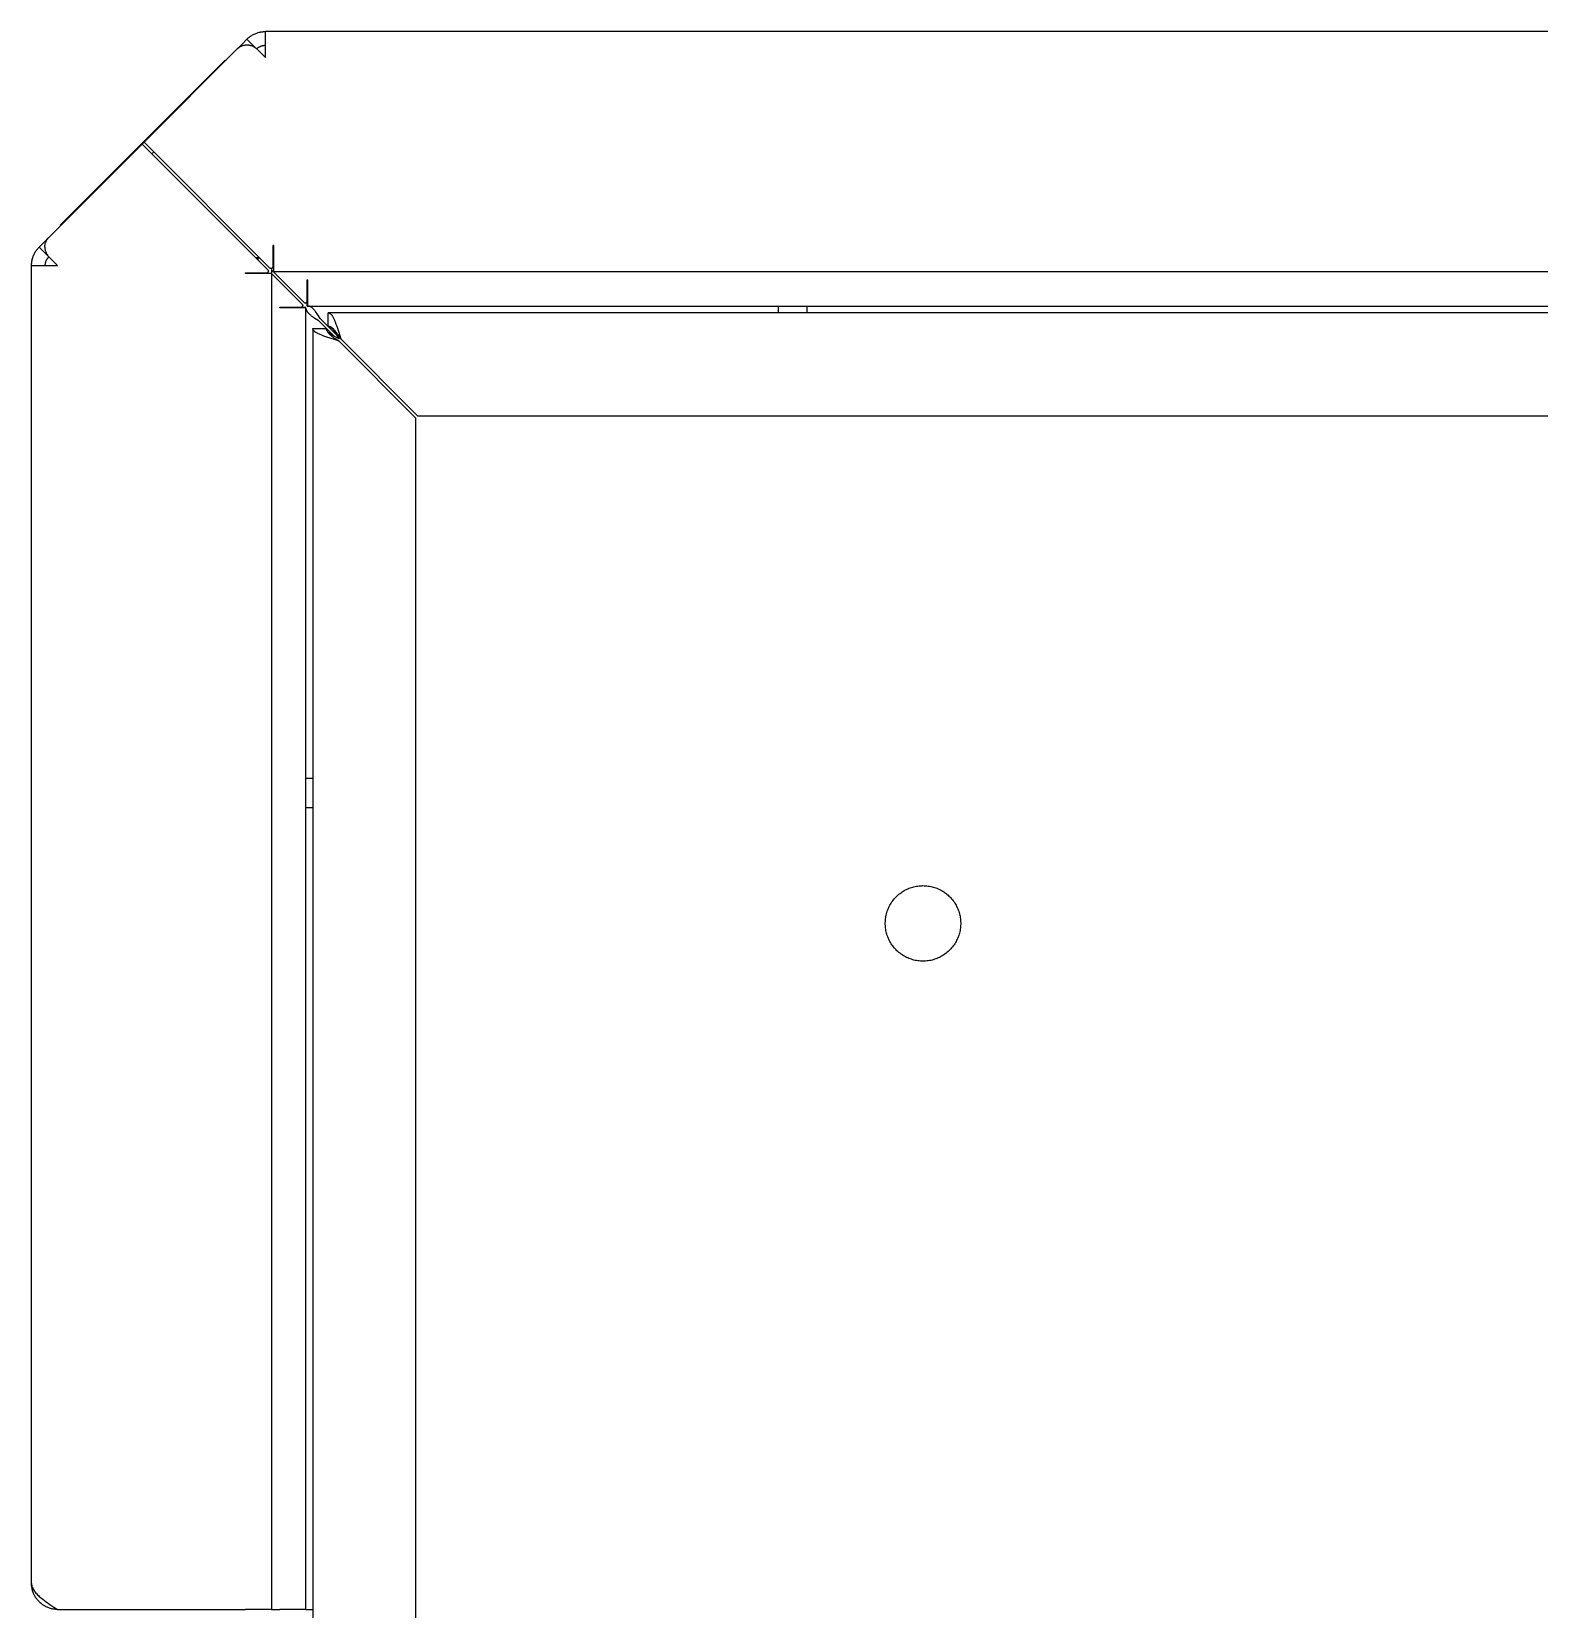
# Model space of a CAD drawing. Header units: millimetres. Extents: x -665 to 1920, y -373 to 1434.
# Drawn here: x 481.9 to 701.8, y 229.7 to 459.7 of the extents above; entities that cross this region are included whole.
import ezdxf

# ---------------------------------------------------------------- set-up
doc = ezdxf.new("R2010")
doc.units = ezdxf.units.MM
doc.header["$MEASUREMENT"] = 0
doc.layers.add('Utwórz2D linie widoczne', color=7, linetype='Continuous', true_color=0x000000)

msp = doc.modelspace()

# ---------------------------------------------------------------- linework, layer by layer
at = {"layer": 'Utwórz2D linie widoczne'}
for p, q in [((512.62, 457.89), (511.94, 457.22)), ((513.32, 458.6), (512.62, 457.89)), ((512.72, 457.68), (512.78, 457.7)), ((512.78, 457.7), (512.85, 457.72)), ((512.85, 457.72), (512.92, 457.73)), ((512.92, 457.73), (512.98, 457.74)), ((512.98, 457.74), (513.05, 457.75)), ((513.05, 457.75), (513.12, 457.76)), ((513.12, 457.76), (513.19, 457.77)), ((513.19, 457.77), (513.25, 457.77)), ((513.25, 457.77), (513.32, 457.77)), ((513.32, 458.6), (513.42, 458.69)), ((514.7, 457.22), (513.32, 458.6)), ((513.32, 457.77), (513.39, 457.77)), ((513.39, 457.77), (513.46, 457.77)), ((513.42, 458.69), (513.51, 458.78)), ((513.46, 457.77), (513.53, 457.76)), ((513.51, 458.78), (513.61, 458.86)), ((513.53, 457.76), (513.6, 457.75)), ((513.6, 457.75), (513.66, 457.74)), ((513.61, 458.86), (513.71, 458.94)), ((513.66, 457.74), (513.73, 457.73)), ((513.71, 458.94), (513.82, 459.02)), ((513.73, 457.73), (513.8, 457.72)), ((513.8, 457.72), (513.86, 457.7)), ((513.82, 459.02), (513.93, 459.09)), ((513.86, 457.7), (513.93, 457.68)), ((513.93, 459.09), (514.04, 459.16)), ((514.04, 459.16), (514.15, 459.23)), ((514.15, 459.23), (514.26, 459.29)), ((514.26, 459.29), (514.38, 459.35)), ((514.38, 459.35), (514.5, 459.4)), ((514.5, 459.4), (514.62, 459.45)), ((514.62, 459.45), (514.74, 459.49)), ((514.74, 459.49), (514.86, 459.54)), ((514.86, 459.54), (514.98, 459.57)), ((514.98, 459.57), (515.11, 459.61)), ((515.11, 459.61), (515.24, 459.63)), ((515.24, 459.63), (515.36, 459.66)), ((515.36, 459.66), (515.49, 459.68)), ((515.49, 459.68), (515.62, 459.69)), ((515.62, 459.69), (515.75, 459.71)), ((515.7, 457.69), (515.76, 457.7)), ((515.75, 459.71), (515.88, 459.71)), ((515.76, 457.7), (515.83, 457.7)), ((515.83, 457.7), (515.89, 457.71)), ((515.88, 459.71), (516.01, 459.71)), ((515.89, 457.71), (515.95, 457.71)), ((515.95, 457.71), (516.01, 457.71)), ((516.01, 455.91), (516.01, 459.71)), ((907.81, 459.71), (516.01, 459.71)), ((510.13, 455.53), (486.09, 431.49)), ((498.31, 443.59), (511.91, 457.19)), ((510.13, 455.53), (510.19, 455.47)), ((511.91, 457.19), (511.96, 457.23)), ((511.96, 457.23), (512.01, 457.28)), ((512.01, 457.28), (512.06, 457.32)), ((512.06, 457.32), (512.11, 457.37)), ((512.11, 457.37), (512.17, 457.41)), ((512.17, 457.41), (512.23, 457.44)), ((512.23, 457.44), (512.28, 457.48)), ((512.28, 457.48), (512.34, 457.52)), ((512.34, 457.52), (512.4, 457.55)), ((512.4, 457.55), (512.46, 457.58)), ((512.46, 457.58), (512.53, 457.61)), ((512.53, 457.61), (512.59, 457.63)), ((512.59, 457.63), (512.65, 457.66)), ((512.65, 457.66), (512.72, 457.68)), ((513.93, 457.68), (513.99, 457.66)), ((513.99, 457.66), (514.06, 457.63)), ((514.06, 457.63), (514.12, 457.61)), ((514.12, 457.61), (514.18, 457.58)), ((514.18, 457.58), (514.24, 457.55)), ((514.24, 457.55), (514.3, 457.52)), ((514.3, 457.52), (514.36, 457.48)), ((514.36, 457.48), (514.42, 457.44)), ((514.42, 457.44), (514.48, 457.41)), ((514.48, 457.41), (514.53, 457.37)), ((514.53, 457.37), (514.59, 457.32)), ((514.59, 457.32), (514.64, 457.28)), ((514.64, 457.28), (514.69, 457.23)), ((514.69, 457.23), (514.74, 457.19)), ((514.74, 457.19), (514.78, 457.23)), ((514.74, 457.19), (516.01, 455.91)), ((514.78, 457.23), (514.83, 457.27)), ((514.83, 457.27), (514.87, 457.31)), ((514.87, 457.31), (514.92, 457.35)), ((514.92, 457.35), (514.97, 457.38)), ((514.97, 457.38), (515.02, 457.42)), ((515.02, 457.42), (515.07, 457.45)), ((515.07, 457.45), (515.13, 457.48)), ((515.13, 457.48), (515.18, 457.51)), ((515.18, 457.51), (515.24, 457.54)), ((515.24, 457.54), (515.29, 457.56)), ((515.29, 457.56), (515.35, 457.59)), ((515.35, 457.59), (515.41, 457.61)), ((515.41, 457.61), (515.47, 457.63)), ((515.47, 457.63), (515.52, 457.65)), ((515.52, 457.65), (515.58, 457.66)), ((515.58, 457.66), (515.64, 457.68)), ((515.64, 457.68), (515.7, 457.69)), ((484.44, 429.71), (498.03, 443.31)), ((498.31, 443.59), (498.03, 443.31)), ((516.38, 424.96), (498.03, 443.31)), ((516.67, 425.24), (498.31, 443.59)), ((499.73, 442.18), (499.45, 441.89)), ((486.09, 431.49), (486.15, 431.43)), ((482.53, 427.7), (482.6, 427.8)), ((482.6, 427.8), (482.68, 427.91)), ((482.68, 427.91), (482.76, 428.01)), ((482.76, 428.01), (482.84, 428.11)), ((482.84, 428.11), (482.93, 428.21)), ((482.93, 428.21), (483.02, 428.3)), ((483.73, 429.01), (483.02, 428.3)), ((484.4, 426.92), (483.02, 428.3)), ((483.02, 428.3), (484.4, 426.92)), ((484.4, 429.68), (483.73, 429.01)), ((483.85, 428.37), (483.86, 428.44)), ((483.85, 428.3), (483.85, 428.37)), ((483.85, 428.3), (483.85, 428.23)), ((483.85, 428.23), (483.86, 428.16)), ((483.86, 428.5), (483.87, 428.57)), ((483.86, 428.44), (483.86, 428.5)), ((483.86, 428.16), (483.86, 428.1)), ((483.86, 428.1), (483.87, 428.03)), ((483.87, 428.57), (483.88, 428.64)), ((483.87, 428.03), (483.88, 427.96)), ((483.88, 428.64), (483.89, 428.71)), ((483.88, 427.96), (483.89, 427.89)), ((483.89, 428.71), (483.91, 428.77)), ((483.89, 427.89), (483.91, 427.83)), ((483.91, 428.77), (483.92, 428.84)), ((483.91, 427.83), (483.92, 427.76)), ((483.92, 428.84), (483.94, 428.91)), ((483.94, 428.91), (483.97, 428.97)), ((483.97, 428.97), (483.99, 429.03)), ((483.99, 429.03), (484.02, 429.1)), ((484.02, 429.1), (484.04, 429.16)), ((484.04, 429.16), (484.07, 429.22)), ((484.07, 429.22), (484.11, 429.28)), ((484.11, 429.28), (484.14, 429.34)), ((484.14, 429.34), (484.18, 429.4)), ((484.18, 429.4), (484.22, 429.45)), ((484.22, 429.45), (484.26, 429.51)), ((484.26, 429.51), (484.3, 429.56)), ((484.3, 429.56), (484.34, 429.61)), ((484.34, 429.61), (484.39, 429.67)), ((484.39, 429.67), (484.44, 429.71)), ((517.09, 428.51), (517.09, 425.42)), ((517.19, 428.51), (517.09, 428.51)), ((517.19, 428.51), (517.19, 424.71)), ((481.91, 425.74), (481.92, 425.87)), ((481.91, 425.61), (481.91, 425.74)), ((481.91, 425.61), (485.71, 425.61)), ((481.91, 233.52), (481.91, 425.61)), ((481.92, 425.87), (481.93, 426)), ((481.93, 426), (481.94, 426.13)), ((481.94, 426.13), (481.96, 426.26)), ((481.96, 426.26), (481.99, 426.39)), ((481.99, 426.39), (482.02, 426.51)), ((482.02, 426.51), (482.05, 426.64)), ((482.05, 426.64), (482.09, 426.76)), ((482.09, 426.76), (482.13, 426.89)), ((482.13, 426.89), (482.17, 427.01)), ((482.17, 427.01), (482.22, 427.13)), ((482.22, 427.13), (482.28, 427.25)), ((482.28, 427.25), (482.34, 427.36)), ((482.34, 427.36), (482.4, 427.48)), ((482.4, 427.48), (482.46, 427.59)), ((482.46, 427.59), (482.53, 427.7)), ((483.91, 425.74), (483.92, 425.8)), ((483.91, 425.67), (483.91, 425.74)), ((483.91, 425.61), (483.91, 425.67)), ((483.92, 427.76), (483.94, 427.69)), ((483.92, 425.8), (483.93, 425.86)), ((483.93, 425.86), (483.94, 425.92)), ((483.94, 427.69), (483.97, 427.63)), ((483.94, 425.92), (483.95, 425.98)), ((483.95, 425.98), (483.96, 426.04)), ((483.96, 426.04), (483.98, 426.1)), ((483.97, 427.63), (483.99, 427.57)), ((483.98, 426.1), (483.99, 426.16)), ((483.99, 427.57), (484.02, 427.5)), ((483.99, 426.16), (484.01, 426.22)), ((484.01, 426.22), (484.03, 426.27)), ((484.02, 427.5), (484.04, 427.44)), ((484.03, 426.27), (484.06, 426.33)), ((484.04, 427.44), (484.07, 427.38)), ((484.06, 426.33), (484.08, 426.39)), ((484.07, 427.38), (484.11, 427.32)), ((484.08, 426.39), (484.11, 426.44)), ((484.11, 427.32), (484.14, 427.26)), ((484.11, 426.44), (484.14, 426.5)), ((484.14, 427.26), (484.18, 427.2)), ((484.14, 426.5), (484.17, 426.55)), ((484.17, 426.55), (484.2, 426.6)), ((484.18, 427.2), (484.22, 427.15)), ((484.2, 426.6), (484.24, 426.65)), ((484.22, 427.15), (484.26, 427.09)), ((484.24, 426.65), (484.27, 426.7)), ((484.26, 427.09), (484.3, 427.04)), ((484.27, 426.7), (484.31, 426.75)), ((484.3, 427.04), (484.34, 426.99)), ((484.31, 426.75), (484.35, 426.8)), ((484.34, 426.99), (484.39, 426.93)), ((484.35, 426.8), (484.39, 426.84)), ((484.39, 426.93), (484.44, 426.89)), ((484.39, 426.84), (484.44, 426.89)), ((484.44, 426.89), (485.71, 425.61)), ((514.91, 426.71), (514.63, 426.71)), ((514.91, 426.71), (515.19, 426.71)), ((514.91, 426.71), (514.91, 426.43)), ((513.11, 424.53), (516.21, 424.53)), ((513.11, 424.43), (513.11, 424.53)), ((516.91, 424.43), (513.11, 424.43)), ((514.91, 424.53), (514.91, 424.43)), ((516.21, 424.53), (516.21, 424.53)), ((516.21, 424.53), (516.22, 424.53)), ((516.22, 424.53), (516.23, 424.53)), ((516.23, 424.53), (516.24, 424.53)), ((516.24, 424.53), (516.25, 424.53)), ((516.25, 424.53), (516.26, 424.54)), ((516.26, 424.54), (516.26, 424.54)), ((516.26, 424.54), (516.27, 424.54)), ((516.27, 424.54), (516.28, 424.54)), ((516.28, 424.54), (516.29, 424.55)), ((516.29, 424.55), (516.3, 424.55)), ((516.3, 424.55), (516.31, 424.55)), ((516.31, 424.55), (516.31, 424.56)), ((516.31, 424.56), (516.32, 424.56)), ((516.32, 424.56), (516.33, 424.56)), ((516.33, 424.56), (516.34, 424.57)), ((516.34, 424.57), (516.35, 424.58)), ((516.34, 424.57), (516.34, 424.57)), ((516.35, 424.58), (516.36, 424.58)), ((516.36, 424.58), (516.36, 424.59)), ((516.36, 424.59), (516.37, 424.59)), ((516.37, 424.59), (516.38, 424.6)), ((516.38, 424.96), (516.39, 424.95)), ((516.38, 424.6), (516.39, 424.61)), ((516.38, 424.6), (516.38, 424.6)), ((516.39, 424.95), (516.39, 424.95)), ((516.39, 424.95), (516.4, 424.94)), ((516.39, 424.61), (516.39, 424.62)), ((516.39, 424.62), (516.4, 424.62)), ((516.4, 424.94), (516.4, 424.93)), ((516.4, 424.93), (516.41, 424.93)), ((516.4, 424.63), (516.41, 424.64)), ((516.4, 424.62), (516.4, 424.63)), ((516.41, 424.93), (516.41, 424.92)), ((516.41, 424.92), (516.42, 424.91)), ((516.41, 424.64), (516.42, 424.65)), ((516.41, 424.64), (516.41, 424.64)), ((516.42, 424.91), (516.42, 424.9)), ((516.42, 424.9), (516.43, 424.9)), ((516.42, 424.66), (516.43, 424.67)), ((516.42, 424.65), (516.42, 424.66)), ((516.43, 424.9), (516.43, 424.89)), ((516.43, 424.89), (516.43, 424.88)), ((516.43, 424.88), (516.44, 424.87)), ((516.43, 424.68), (516.44, 424.69)), ((516.43, 424.67), (516.43, 424.68)), ((516.43, 424.67), (516.43, 424.67)), ((516.44, 424.87), (516.44, 424.86)), ((516.44, 424.86), (516.44, 424.86)), ((516.44, 424.86), (516.45, 424.85)), ((516.44, 424.7), (516.44, 424.71)), ((516.44, 424.71), (516.45, 424.71)), ((516.44, 424.69), (516.44, 424.7)), ((516.45, 424.85), (516.45, 424.84)), ((516.45, 424.84), (516.45, 424.83)), ((516.45, 424.83), (516.45, 424.82)), ((516.45, 424.82), (516.45, 424.82)), ((516.45, 424.82), (516.45, 424.81)), ((516.45, 424.81), (516.45, 424.8)), ((516.45, 424.8), (516.46, 424.79)), ((516.45, 424.76), (516.46, 424.77)), ((516.45, 424.75), (516.45, 424.76)), ((516.45, 424.76), (516.45, 424.76)), ((516.45, 424.74), (516.45, 424.75)), ((516.45, 424.73), (516.45, 424.74)), ((516.45, 424.72), (516.45, 424.73)), ((516.45, 424.71), (516.45, 424.72)), ((516.46, 424.79), (516.46, 424.78)), ((516.46, 424.77), (516.46, 424.78)), ((516.67, 425.23), (516.67, 425.24)), ((516.68, 425.23), (516.67, 425.23)), ((516.68, 425.23), (516.67, 425.23)), ((516.68, 425.22), (516.68, 425.23)), ((516.68, 425.22), (516.68, 425.23)), ((516.69, 425.22), (516.68, 425.22)), ((516.7, 425.21), (516.69, 425.22)), ((516.71, 425.2), (516.7, 425.21)), ((516.7, 425.21), (516.7, 425.21)), ((516.72, 425.2), (516.71, 425.2)), ((516.73, 425.2), (516.72, 425.2)), ((516.73, 425.19), (516.73, 425.2)), ((516.74, 425.19), (516.73, 425.19)), ((516.75, 425.18), (516.74, 425.19)), ((516.76, 425.18), (516.75, 425.18)), ((516.77, 425.18), (516.76, 425.18)), ((516.78, 425.17), (516.77, 425.18)), ((516.77, 425.18), (516.77, 425.18)), ((516.79, 425.17), (516.78, 425.17)), ((516.8, 425.17), (516.79, 425.17)), ((516.81, 425.17), (516.8, 425.17)), ((516.82, 425.17), (516.81, 425.17)), ((516.83, 425.17), (516.82, 425.17)), ((516.82, 425.17), (516.82, 425.17)), ((516.84, 425.17), (516.83, 425.17)), ((516.85, 425.17), (516.84, 425.17)), ((516.86, 425.17), (516.85, 425.17)), ((516.87, 425.17), (516.86, 425.17)), ((516.88, 425.17), (516.87, 425.17)), ((516.89, 425.17), (516.88, 425.17)), ((516.88, 425.17), (516.88, 425.17)), ((516.9, 425.17), (516.89, 425.17)), ((516.91, 425.18), (516.9, 425.17)), ((516.91, 425.18), (516.91, 424.43)), ((516.92, 425.18), (516.91, 425.18)), ((516.91, 425), (517.19, 424.71)), ((521.38, 419.96), (516.91, 424.43)), ((516.91, 424.43), (516.91, 229.72)), ((516.93, 425.18), (516.92, 425.18)), ((516.94, 425.19), (516.93, 425.18)), ((516.93, 425.18), (516.93, 425.18)), ((516.95, 425.19), (516.94, 425.19)), ((516.96, 425.2), (516.95, 425.19)), ((516.97, 425.2), (516.96, 425.2)), ((516.96, 425.2), (516.96, 425.2)), ((516.98, 425.21), (516.97, 425.2)), ((516.99, 425.21), (516.98, 425.21)), ((517, 425.22), (516.99, 425.22)), ((516.99, 425.22), (516.99, 425.21)), ((517.01, 425.23), (517, 425.22)), ((517.02, 425.24), (517.01, 425.23)), ((517.01, 425.23), (517.01, 425.23)), ((517.03, 425.25), (517.02, 425.25)), ((517.02, 425.25), (517.02, 425.24)), ((517.04, 425.26), (517.03, 425.25)), ((517.05, 425.27), (517.04, 425.27)), ((517.04, 425.27), (517.04, 425.26)), ((517.06, 425.29), (517.05, 425.28)), ((517.05, 425.28), (517.05, 425.27)), ((517.07, 425.31), (517.06, 425.3)), ((517.06, 425.3), (517.06, 425.29)), ((517.06, 425.29), (517.06, 425.29)), ((517.08, 425.33), (517.07, 425.33)), ((517.07, 425.33), (517.07, 425.32)), ((517.07, 425.32), (517.07, 425.31)), ((517.09, 425.37), (517.08, 425.36)), ((517.08, 425.36), (517.08, 425.35)), ((517.08, 425.35), (517.08, 425.34)), ((517.08, 425.34), (517.08, 425.33)), ((517.09, 425.42), (517.09, 425.41)), ((517.09, 425.41), (517.09, 425.4)), ((517.09, 425.4), (517.09, 425.39)), ((517.09, 425.39), (517.09, 425.38)), ((517.09, 425.38), (517.09, 425.37)), ((517.09, 425.37), (517.09, 425.37)), ((517.19, 424.71), (521.67, 420.24)), ((517.19, 424.71), (517.21, 424.71)), ((906.61, 424.71), (517.21, 424.71)), ((522.09, 423.51), (522.19, 423.51)), ((522.09, 420.42), (522.09, 423.51)), ((522.19, 419.71), (522.19, 423.51)), ((522.12, 419.71), (522.12, 421.71)), ((522.12, 421.71), (522.19, 421.71)), ((518.11, 419.53), (521.21, 419.53)), ((518.11, 419.43), (518.11, 419.53)), ((521.91, 419.43), (518.11, 419.43)), ((521.91, 419.5), (519.91, 419.5)), ((519.91, 419.43), (519.91, 419.5)), ((521.21, 419.53), (521.21, 419.53)), ((521.21, 419.53), (521.22, 419.53)), ((521.22, 419.53), (521.23, 419.53)), ((521.23, 419.53), (521.24, 419.53)), ((521.24, 419.53), (521.25, 419.53)), ((521.25, 419.53), (521.26, 419.54)), ((521.26, 419.54), (521.26, 419.54)), ((521.26, 419.54), (521.27, 419.54)), ((521.27, 419.54), (521.28, 419.54)), ((521.28, 419.54), (521.29, 419.55)), ((521.29, 419.55), (521.3, 419.55)), ((521.3, 419.55), (521.31, 419.55)), ((521.31, 419.55), (521.31, 419.56)), ((521.31, 419.56), (521.32, 419.56)), ((521.32, 419.56), (521.33, 419.56)), ((521.33, 419.56), (521.34, 419.57)), ((521.34, 419.57), (521.35, 419.58)), ((521.34, 419.57), (521.34, 419.57)), ((521.35, 419.58), (521.36, 419.58)), ((521.36, 419.58), (521.36, 419.59)), ((521.36, 419.59), (521.37, 419.59)), ((521.37, 419.59), (521.38, 419.6)), ((521.38, 419.96), (521.39, 419.95)), ((521.38, 419.6), (521.39, 419.61)), ((521.38, 419.6), (521.38, 419.6)), ((521.39, 419.95), (521.39, 419.95)), ((521.39, 419.95), (521.4, 419.94)), ((521.39, 419.61), (521.39, 419.62)), ((521.39, 419.62), (521.4, 419.62)), ((521.4, 419.94), (521.4, 419.93)), ((521.4, 419.93), (521.41, 419.93)), ((521.4, 419.63), (521.41, 419.64)), ((521.4, 419.62), (521.4, 419.63)), ((521.41, 419.93), (521.41, 419.92)), ((521.41, 419.92), (521.42, 419.91)), ((521.41, 419.64), (521.42, 419.65)), ((521.41, 419.64), (521.41, 419.64)), ((521.42, 419.91), (521.42, 419.9)), ((521.42, 419.9), (521.43, 419.9)), ((521.42, 419.66), (521.43, 419.67)), ((521.42, 419.65), (521.42, 419.66)), ((521.43, 419.9), (521.43, 419.89)), ((521.43, 419.89), (521.43, 419.88)), ((521.43, 419.88), (521.44, 419.87)), ((521.43, 419.68), (521.44, 419.69)), ((521.43, 419.67), (521.43, 419.68)), ((521.43, 419.67), (521.43, 419.67)), ((521.44, 419.87), (521.44, 419.86)), ((521.44, 419.86), (521.44, 419.86)), ((521.44, 419.86), (521.45, 419.85)), ((521.44, 419.7), (521.44, 419.71)), ((521.44, 419.71), (521.45, 419.71)), ((521.44, 419.69), (521.44, 419.7)), ((521.45, 419.85), (521.45, 419.84)), ((521.45, 419.84), (521.45, 419.83)), ((521.45, 419.83), (521.45, 419.82)), ((521.45, 419.82), (521.45, 419.82)), ((521.45, 419.82), (521.45, 419.81)), ((521.45, 419.81), (521.45, 419.8)), ((521.45, 419.8), (521.46, 419.79)), ((521.45, 419.76), (521.46, 419.77)), ((521.45, 419.75), (521.45, 419.76)), ((521.45, 419.76), (521.45, 419.76)), ((521.45, 419.74), (521.45, 419.75)), ((521.45, 419.73), (521.45, 419.74)), ((521.45, 419.72), (521.45, 419.73)), ((521.45, 419.71), (521.45, 419.72)), ((521.46, 419.79), (521.46, 419.78)), ((521.46, 419.77), (521.46, 419.78)), ((521.67, 420.24), (521.67, 420.23)), ((521.67, 420.23), (521.68, 420.23)), ((521.68, 420.23), (521.68, 420.22)), ((521.68, 420.22), (521.69, 420.22)), ((521.69, 420.22), (521.7, 420.21)), ((521.7, 420.21), (521.71, 420.21)), ((521.71, 420.21), (521.71, 420.2)), ((521.71, 420.2), (521.72, 420.2)), ((521.72, 420.2), (521.73, 420.19)), ((521.73, 420.19), (521.74, 420.19)), ((521.74, 420.19), (521.74, 420.19)), ((521.74, 420.19), (521.75, 420.18)), ((521.75, 420.18), (521.76, 420.18)), ((521.76, 420.18), (521.77, 420.18)), ((521.77, 420.18), (521.78, 420.18)), ((521.78, 420.18), (521.78, 420.17)), ((521.78, 420.17), (521.79, 420.17)), ((521.79, 420.17), (521.8, 420.17)), ((521.8, 420.17), (521.81, 420.17)), ((521.81, 420.17), (521.82, 420.17)), ((521.82, 420.17), (521.83, 420.17)), ((521.83, 420.17), (521.84, 420.17)), ((521.84, 420.17), (521.84, 420.17)), ((521.84, 420.17), (521.85, 420.17)), ((521.85, 420.17), (521.86, 420.17)), ((521.86, 420.17), (521.87, 420.17)), ((521.87, 420.17), (521.88, 420.17)), ((521.88, 420.17), (521.89, 420.17)), ((521.89, 420.17), (521.9, 420.17)), ((521.9, 420.17), (521.9, 420.18)), ((521.9, 420.18), (521.91, 420.18)), ((521.91, 420.18), (521.92, 420.18)), ((521.91, 419.43), (521.91, 419.5)), ((521.91, 229.72), (521.91, 419.43)), ((521.91, 419.4), (521.91, 419.39)), ((521.91, 419.39), (521.91, 419.38)), ((521.91, 419.38), (521.91, 419.35)), ((521.91, 419.35), (521.92, 419.33)), ((521.92, 420.18), (521.93, 420.18)), ((521.92, 419.33), (521.92, 419.3)), ((521.92, 419.3), (521.92, 419.28)), ((521.92, 419.28), (521.93, 419.25)), ((521.93, 420.18), (521.94, 420.19)), ((521.93, 419.25), (521.94, 419.23)), ((521.94, 420.19), (521.95, 420.19)), ((521.94, 419.23), (521.94, 419.21)), ((521.94, 419.21), (521.95, 419.18)), ((521.95, 420.19), (521.96, 420.2)), ((521.95, 420.19), (521.95, 420.19)), ((521.95, 419.18), (521.96, 419.16)), ((521.96, 420.2), (521.97, 420.2)), ((521.96, 419.16), (521.97, 419.13)), ((521.97, 420.2), (521.98, 420.21)), ((521.97, 419.13), (521.98, 419.11)), ((521.98, 420.21), (521.99, 420.22)), ((521.98, 420.21), (521.98, 420.21)), ((521.98, 419.11), (521.99, 419.08)), ((521.99, 420.22), (522, 420.22)), ((521.99, 419.08), (522, 419.06)), ((522, 420.22), (522, 420.23)), ((522, 420.23), (522.01, 420.23)), ((522, 419.06), (522.01, 419.04)), ((522.01, 420.23), (522.02, 420.24)), ((522.01, 419.04), (522.03, 419.01)), ((522.02, 420.24), (522.03, 420.25)), ((522.02, 420.24), (522.02, 420.24)), ((522.03, 420.25), (522.03, 420.26)), ((522.03, 420.26), (522.04, 420.26)), ((522.03, 419.01), (522.04, 418.99)), ((522.04, 420.27), (522.05, 420.28)), ((522.04, 420.26), (522.04, 420.27)), ((522.04, 418.99), (522.06, 418.96)), ((522.05, 420.28), (522.05, 420.29)), ((522.05, 420.29), (522.06, 420.29)), ((522.06, 420.3), (522.07, 420.31)), ((522.06, 420.29), (522.06, 420.3)), ((522.06, 418.96), (522.07, 418.94)), ((522.07, 420.32), (522.08, 420.33)), ((522.07, 420.31), (522.07, 420.32)), ((522.07, 420.32), (522.07, 420.32)), ((522.07, 418.94), (522.09, 418.92)), ((522.08, 420.36), (522.09, 420.37)), ((522.08, 420.35), (522.08, 420.36)), ((522.08, 420.34), (522.08, 420.35)), ((522.08, 420.33), (522.08, 420.34)), ((522.09, 420.41), (522.09, 420.42)), ((522.09, 420.4), (522.09, 420.41)), ((522.09, 420.39), (522.09, 420.4)), ((522.09, 420.38), (522.09, 420.39)), ((522.09, 420.37), (522.09, 420.38)), ((522.09, 420.37), (522.09, 420.37)), ((522.09, 418.92), (522.1, 418.89)), ((522.1, 418.89), (522.12, 418.87)), ((522.12, 419.71), (522.19, 419.71)), ((522.12, 418.87), (522.16, 418.82)), ((522.16, 418.82), (522.18, 418.8)), ((522.18, 418.8), (522.2, 418.77)), ((522.19, 419.71), (901.63, 419.71)), ((522.2, 418.77), (522.25, 418.72)), ((522.23, 419.71), (522.22, 419.71)), ((522.25, 419.71), (522.23, 419.71)), ((522.27, 419.71), (522.25, 419.71)), ((522.25, 418.72), (522.29, 418.67)), ((522.29, 419.71), (522.27, 419.71)), ((522.32, 419.7), (522.29, 419.71)), ((522.29, 418.67), (522.34, 418.62)), ((522.34, 419.7), (522.32, 419.7)), ((522.37, 419.69), (522.34, 419.7)), ((522.34, 418.62), (522.4, 418.57)), ((522.39, 419.69), (522.37, 419.69)), ((522.42, 419.68), (522.39, 419.69)), ((522.44, 419.67), (522.42, 419.68)), ((522.47, 419.66), (522.44, 419.67)), ((522.49, 419.65), (522.47, 419.66)), ((522.51, 419.64), (522.49, 419.65)), ((522.54, 419.63), (522.51, 419.64)), ((522.56, 419.62), (522.54, 419.63)), ((522.59, 419.61), (522.56, 419.62)), ((522.61, 419.6), (522.59, 419.61)), ((522.63, 419.58), (522.61, 419.6)), ((522.66, 419.57), (522.63, 419.58)), ((522.68, 419.55), (522.66, 419.57)), ((522.71, 419.54), (522.68, 419.55)), ((522.73, 419.52), (522.71, 419.54)), ((522.75, 419.5), (522.73, 419.52)), ((522.8, 419.47), (522.75, 419.5)), ((522.83, 419.45), (522.8, 419.47)), ((522.85, 419.42), (522.83, 419.45)), ((522.9, 419.38), (522.85, 419.42)), ((522.95, 419.33), (522.9, 419.38)), ((523, 419.28), (522.95, 419.33)), ((523.05, 419.23), (523, 419.28)), ((523.11, 419.17), (523.05, 419.23)), ((523.16, 419.11), (523.11, 419.17)), ((523.2, 419.06), (523.16, 419.11)), ((523.26, 418.98), (523.2, 419.06)), ((523.32, 418.91), (523.26, 418.98)), ((523.43, 418.76), (523.32, 418.91)), ((523.55, 418.59), (523.43, 418.76)), ((525.19, 418.72), (525.21, 418.72)), ((525.19, 416.72), (525.19, 418.72)), ((898.63, 418.72), (525.19, 418.72)), ((525.21, 418.72), (525.22, 418.72)), ((525.22, 418.72), (525.23, 418.72)), ((525.23, 418.72), (525.24, 418.71)), ((525.24, 418.71), (525.25, 418.71)), ((525.25, 418.71), (525.26, 418.71)), ((525.26, 418.71), (525.27, 418.71)), ((525.27, 418.71), (525.28, 418.71)), ((525.28, 418.71), (525.29, 418.7)), ((525.29, 418.7), (525.3, 418.7)), ((525.3, 418.7), (525.31, 418.7)), ((525.31, 418.7), (525.32, 418.69)), ((525.32, 418.69), (525.34, 418.69)), ((525.34, 418.69), (525.35, 418.68)), ((525.35, 418.68), (525.36, 418.68)), ((525.36, 418.68), (525.37, 418.67)), ((525.37, 418.67), (525.39, 418.66)), ((525.39, 418.66), (525.4, 418.66)), ((525.4, 418.66), (525.41, 418.65)), ((525.41, 418.65), (525.42, 418.64)), ((525.42, 418.64), (525.43, 418.64)), ((525.43, 418.64), (525.44, 418.63)), ((525.44, 418.63), (525.45, 418.62)), ((525.45, 418.62), (525.46, 418.61)), ((525.46, 418.61), (525.48, 418.6)), ((525.48, 418.6), (525.49, 418.59)), ((590.81, 419.71), (590.81, 418.72)), ((595.01, 418.72), (595.01, 419.71)), ((522.4, 418.57), (522.45, 418.52)), ((522.45, 418.52), (522.51, 418.47)), ((522.51, 418.47), (522.57, 418.42)), ((522.57, 418.42), (522.64, 418.36)), ((522.64, 418.36), (522.71, 418.3)), ((522.71, 418.3), (522.86, 418.19)), ((522.86, 418.19), (523.03, 418.07)), ((522.91, 416.42), (522.91, 416.43)), ((522.91, 416.43), (524.91, 416.43)), ((522.91, 416.43), (522.91, 43)), ((522.91, 416.41), (522.91, 416.42)), ((522.91, 416.4), (522.91, 416.41)), ((522.91, 416.39), (522.91, 416.4)), ((522.92, 416.38), (522.91, 416.39)), ((522.92, 416.37), (522.92, 416.38)), ((522.92, 416.36), (522.92, 416.37)), ((522.92, 416.34), (522.92, 416.36)), ((522.93, 416.33), (522.92, 416.34)), ((522.92, 416.34), (522.92, 416.34)), ((522.93, 416.32), (522.93, 416.33)), ((522.94, 416.3), (522.93, 416.32)), ((522.94, 416.29), (522.94, 416.3)), ((523.03, 418.07), (523.2, 417.96)), ((523.2, 417.96), (523.71, 417.63)), ((523.67, 418.42), (523.55, 418.59)), ((523.99, 417.91), (523.67, 418.42)), ((524.91, 416.43), (523.71, 417.63)), ((523.99, 417.91), (526.37, 415.53)), ((524.91, 416.43), (524.91, 416.41)), ((526.07, 415.27), (524.91, 416.43)), ((524.91, 416.41), (524.91, 416.39)), ((524.91, 416.39), (524.91, 416.36)), ((524.91, 416.38), (524.91, 416.39)), ((524.92, 416.37), (524.91, 416.38)), ((524.91, 416.36), (524.92, 416.34)), ((524.92, 416.36), (524.92, 416.37)), ((524.92, 416.35), (524.92, 416.36)), ((524.92, 416.34), (524.92, 416.35)), ((524.92, 416.34), (524.92, 416.31)), ((524.92, 416.33), (524.92, 416.34)), ((524.93, 416.31), (524.92, 416.33)), ((524.92, 416.31), (524.93, 416.29)), ((524.93, 416.29), (524.93, 416.31)), ((525.22, 416.72), (525.19, 416.72)), ((525.24, 416.72), (525.22, 416.72)), ((525.27, 416.71), (525.24, 416.72)), ((525.24, 416.71), (525.25, 416.71)), ((525.25, 416.71), (525.26, 416.71)), ((525.26, 416.71), (525.27, 416.71)), ((525.29, 416.71), (525.27, 416.71)), ((525.27, 416.71), (525.28, 416.71)), ((525.28, 416.71), (525.29, 416.71)), ((525.31, 416.71), (525.29, 416.71)), ((525.29, 416.71), (525.3, 416.71)), ((525.3, 416.71), (525.32, 416.7)), ((525.34, 416.7), (525.31, 416.71)), ((525.32, 416.7), (525.34, 416.7)), ((525.36, 416.7), (525.34, 416.7)), ((525.34, 416.7), (525.36, 416.69)), ((525.39, 416.69), (525.36, 416.7)), ((525.36, 416.69), (525.37, 416.69)), ((525.37, 416.69), (525.39, 416.68)), ((525.41, 416.69), (525.39, 416.69)), ((525.39, 416.68), (525.41, 416.67)), ((525.43, 416.68), (525.41, 416.69)), ((525.41, 416.67), (525.44, 416.66)), ((525.46, 416.67), (525.43, 416.68)), ((525.44, 416.66), (525.46, 416.65)), ((525.48, 416.66), (525.46, 416.67)), ((525.46, 416.65), (525.48, 416.64)), ((525.51, 416.65), (525.48, 416.66)), ((525.48, 416.64), (525.5, 416.63)), ((525.49, 418.59), (525.5, 418.58)), ((525.5, 418.58), (525.51, 418.57)), ((525.5, 416.63), (525.52, 416.62)), ((525.51, 418.57), (525.53, 418.56)), ((525.53, 416.64), (525.51, 416.65)), ((525.52, 416.62), (525.54, 416.61)), ((525.53, 418.56), (525.54, 418.54)), ((525.55, 416.63), (525.53, 416.64)), ((525.54, 418.54), (525.55, 418.53)), ((525.54, 416.61), (525.55, 416.59)), ((525.55, 418.53), (525.58, 418.51)), ((525.58, 416.62), (525.55, 416.63)), ((525.55, 416.59), (525.58, 416.58)), ((525.58, 418.51), (525.6, 418.48)), ((525.6, 416.6), (525.58, 416.62)), ((525.58, 416.58), (525.6, 416.56)), ((525.6, 418.48), (525.63, 418.45)), ((525.63, 416.59), (525.6, 416.6)), ((525.6, 416.56), (525.62, 416.55)), ((525.62, 416.55), (525.64, 416.53)), ((525.63, 418.45), (525.65, 418.42)), ((525.65, 416.57), (525.63, 416.59)), ((525.64, 416.53), (525.66, 416.51)), ((525.65, 418.42), (525.68, 418.38)), ((525.68, 416.56), (525.65, 416.57)), ((525.66, 416.51), (525.68, 416.5)), ((525.68, 418.38), (525.7, 418.35)), ((525.71, 416.54), (525.68, 416.56)), ((525.68, 416.5), (525.72, 416.46)), ((525.7, 418.35), (525.73, 418.31)), ((525.73, 416.52), (525.71, 416.54)), ((525.72, 416.46), (525.74, 416.44)), ((525.73, 418.31), (525.75, 418.27)), ((525.75, 416.51), (525.73, 416.52)), ((525.74, 416.44), (525.76, 416.42)), ((525.75, 418.27), (525.78, 418.23)), ((525.78, 416.49), (525.75, 416.51)), ((525.76, 416.42), (525.8, 416.37)), ((525.78, 418.23), (525.83, 418.14)), ((525.81, 416.47), (525.78, 416.49)), ((525.8, 416.37), (525.85, 416.32)), ((525.83, 416.45), (525.81, 416.47)), ((525.83, 418.14), (525.89, 418.05)), ((525.88, 416.4), (525.83, 416.45)), ((525.85, 416.32), (525.89, 416.27)), ((525.93, 416.36), (525.88, 416.4)), ((525.89, 418.05), (525.93, 417.95)), ((525.93, 417.95), (525.98, 417.85)), ((525.98, 416.31), (525.93, 416.36)), ((525.98, 417.85), (526.03, 417.74)), ((526.03, 416.25), (525.98, 416.31)), ((526.03, 417.74), (526.09, 417.62)), ((526.09, 417.62), (526.18, 417.38)), ((526.18, 417.38), (526.3, 417.08)), ((526.3, 417.08), (526.41, 416.77)), ((526.41, 416.77), (526.66, 416.02)), ((522.95, 416.28), (522.94, 416.29)), ((522.95, 416.27), (522.95, 416.28)), ((522.96, 416.25), (522.95, 416.27)), ((522.96, 416.24), (522.96, 416.25)), ((522.97, 416.23), (522.96, 416.24)), ((522.98, 416.22), (522.97, 416.23)), ((522.98, 416.21), (522.98, 416.22)), ((522.99, 416.2), (522.98, 416.21)), ((523, 416.19), (522.99, 416.2)), ((523.01, 416.17), (523, 416.19)), ((523.02, 416.16), (523.01, 416.17)), ((523.02, 416.15), (523.02, 416.16)), ((523.04, 416.14), (523.02, 416.15)), ((523.05, 416.13), (523.04, 416.14)), ((523.06, 416.11), (523.05, 416.13)), ((523.07, 416.1), (523.06, 416.11)), ((523.1, 416.08), (523.07, 416.1)), ((523.12, 416.05), (523.1, 416.08)), ((523.15, 416.03), (523.12, 416.05)), ((523.18, 416), (523.15, 416.03)), ((523.21, 415.97), (523.18, 416)), ((523.24, 415.95), (523.21, 415.97)), ((523.28, 415.92), (523.24, 415.95)), ((523.32, 415.9), (523.28, 415.92)), ((523.36, 415.87), (523.32, 415.9)), ((523.4, 415.85), (523.36, 415.87)), ((523.49, 415.79), (523.4, 415.85)), ((523.58, 415.74), (523.49, 415.79)), ((523.68, 415.69), (523.58, 415.74)), ((523.77, 415.65), (523.68, 415.69)), ((523.89, 415.59), (523.77, 415.65)), ((524.01, 415.54), (523.89, 415.59)), ((524.24, 415.44), (524.01, 415.54)), ((524.55, 415.33), (524.24, 415.44)), ((524.85, 415.22), (524.55, 415.33)), ((525.61, 414.97), (524.85, 415.22)), ((524.93, 416.29), (524.93, 416.27)), ((524.94, 416.27), (524.93, 416.29)), ((524.93, 416.27), (524.94, 416.24)), ((524.94, 416.25), (524.94, 416.27)), ((524.95, 416.23), (524.94, 416.25)), ((524.94, 416.24), (524.94, 416.22)), ((524.94, 416.22), (524.95, 416.19)), ((524.96, 416.21), (524.95, 416.23)), ((524.95, 416.19), (524.96, 416.17)), ((524.97, 416.19), (524.96, 416.21)), ((524.96, 416.17), (524.97, 416.15)), ((524.98, 416.17), (524.97, 416.19)), ((524.97, 416.15), (524.98, 416.12)), ((524.99, 416.15), (524.98, 416.17)), ((524.98, 416.12), (524.99, 416.1)), ((525, 416.13), (524.99, 416.15)), ((524.99, 416.1), (525, 416.07)), ((525.01, 416.11), (525, 416.13)), ((525, 416.07), (525.01, 416.05)), ((525.02, 416.09), (525.01, 416.11)), ((525.01, 416.05), (525.02, 416.03)), ((525.03, 416.07), (525.02, 416.09)), ((525.02, 416.03), (525.04, 416)), ((525.05, 416.05), (525.03, 416.07)), ((525.04, 416), (525.05, 415.97)), ((525.07, 416.03), (525.05, 416.05)), ((525.05, 415.97), (525.07, 415.95)), ((525.08, 416.01), (525.07, 416.03)), ((525.07, 415.95), (525.09, 415.92)), ((525.1, 415.99), (525.08, 416.01)), ((525.09, 415.92), (525.1, 415.9)), ((525.11, 415.97), (525.1, 415.99)), ((525.1, 415.9), (525.12, 415.87)), ((525.13, 415.95), (525.11, 415.97)), ((525.12, 415.87), (525.14, 415.85)), ((525.17, 415.91), (525.13, 415.95)), ((525.14, 415.85), (525.16, 415.82)), ((525.16, 415.82), (525.18, 415.8)), ((525.19, 415.89), (525.17, 415.91)), ((525.18, 415.8), (525.23, 415.75)), ((525.21, 415.87), (525.19, 415.89)), ((525.26, 415.82), (525.21, 415.87)), ((525.23, 415.75), (525.27, 415.7)), ((525.31, 415.78), (525.26, 415.82)), ((525.27, 415.7), (525.32, 415.65)), ((525.35, 415.74), (525.31, 415.78)), ((525.32, 415.65), (525.37, 415.59)), ((525.41, 415.7), (525.35, 415.74)), ((525.37, 415.59), (525.43, 415.54)), ((525.47, 415.65), (525.41, 415.7)), ((525.43, 415.54), (525.48, 415.49)), ((525.52, 415.61), (525.47, 415.65)), ((525.48, 415.49), (525.54, 415.44)), ((525.58, 415.57), (525.52, 415.61)), ((525.54, 415.44), (525.61, 415.39)), ((525.72, 415.48), (525.58, 415.57)), ((525.61, 415.39), (525.68, 415.33)), ((526.71, 414.63), (525.61, 414.97)), ((525.68, 415.33), (525.83, 415.22)), ((525.86, 415.39), (525.72, 415.48)), ((525.83, 415.22), (526.01, 415.09)), ((526.03, 415.29), (525.86, 415.39)), ((525.89, 416.27), (525.93, 416.22)), ((525.93, 416.22), (525.97, 416.16)), ((525.97, 416.16), (526.02, 416.1)), ((526.01, 415.09), (526.19, 414.97)), ((526.02, 416.1), (526.06, 416.05)), ((526.09, 416.2), (526.03, 416.25)), ((526.71, 414.92), (526.03, 415.29)), ((526.06, 416.05), (526.15, 415.91)), ((526.13, 416.14), (526.09, 416.2)), ((526.18, 416.09), (526.13, 416.14)), ((526.15, 415.91), (526.24, 415.77)), ((526.24, 416.02), (526.18, 416.09)), ((526.19, 414.97), (526.71, 414.63)), ((526.3, 415.94), (526.24, 416.02)), ((526.24, 415.77), (526.34, 415.59)), ((526.41, 415.8), (526.3, 415.94)), ((526.34, 415.59), (526.71, 414.92)), ((526.53, 415.62), (526.41, 415.8)), ((526.66, 415.44), (526.53, 415.62)), ((526.66, 416.02), (526.99, 414.92)), ((526.99, 414.92), (526.66, 415.44)), ((526.71, 414.63), (537.91, 403.43)), ((526.99, 414.92), (538.19, 403.72)), ((537.91, 403.43), (537.91, 56)), ((538.19, 403.72), (885.63, 403.72)), ((522.91, 350.82), (521.91, 350.82)), ((521.91, 346.62), (522.91, 346.62)), ((607.86, 333.43), (607.99, 333.57)), ((607.99, 333.57), (608.12, 333.71)), ((608.12, 333.71), (608.26, 333.83)), ((608.26, 333.83), (608.41, 333.96)), ((608.41, 333.96), (608.56, 334.08)), ((608.56, 334.08), (608.71, 334.19)), ((608.71, 334.19), (608.87, 334.3)), ((608.87, 334.3), (609.03, 334.4)), ((609.03, 334.4), (609.19, 334.5)), ((609.19, 334.5), (609.35, 334.59)), ((609.35, 334.59), (609.52, 334.67)), ((609.52, 334.67), (609.7, 334.75)), ((609.7, 334.75), (609.87, 334.83)), ((609.87, 334.83), (610.05, 334.89)), ((610.05, 334.89), (610.23, 334.95)), ((610.23, 334.95), (610.41, 335.01)), ((610.41, 335.01), (610.59, 335.06)), ((610.59, 335.06), (610.78, 335.1)), ((610.78, 335.1), (610.97, 335.14)), ((610.97, 335.14), (611.15, 335.16)), ((611.15, 335.16), (611.34, 335.19)), ((611.34, 335.19), (611.53, 335.2)), ((611.53, 335.2), (611.72, 335.21)), ((611.72, 335.21), (611.91, 335.22)), ((611.91, 335.22), (612.1, 335.21)), ((612.1, 335.21), (612.29, 335.2)), ((612.29, 335.2), (612.48, 335.19)), ((612.48, 335.19), (612.67, 335.16)), ((612.67, 335.16), (612.86, 335.14)), ((612.86, 335.14), (613.04, 335.1)), ((613.04, 335.1), (613.23, 335.06)), ((613.23, 335.06), (613.41, 335.01)), ((613.41, 335.01), (613.59, 334.95)), ((613.59, 334.95), (613.77, 334.89)), ((613.77, 334.89), (613.95, 334.83)), ((613.95, 334.83), (614.12, 334.75)), ((614.12, 334.75), (614.3, 334.67)), ((614.3, 334.67), (614.47, 334.59)), ((614.47, 334.59), (614.63, 334.5)), ((614.63, 334.5), (614.8, 334.4)), ((614.8, 334.4), (614.96, 334.3)), ((614.96, 334.3), (615.11, 334.19)), ((615.11, 334.19), (615.27, 334.08)), ((615.27, 334.08), (615.41, 333.96)), ((615.41, 333.96), (615.56, 333.83)), ((615.56, 333.83), (615.7, 333.71)), ((615.7, 333.71), (615.83, 333.57)), ((615.83, 333.57), (615.96, 333.43)), ((606.59, 331.13), (606.65, 331.31)), ((606.65, 331.31), (606.7, 331.49)), ((606.7, 331.49), (606.77, 331.67)), ((606.77, 331.67), (606.84, 331.84)), ((606.84, 331.84), (606.92, 332.02)), ((606.92, 332.02), (607, 332.19)), ((607, 332.19), (607.09, 332.36)), ((607.09, 332.36), (607.18, 332.52)), ((607.18, 332.52), (607.28, 332.68)), ((607.28, 332.68), (607.38, 332.84)), ((607.38, 332.84), (607.5, 333)), ((607.5, 333), (607.61, 333.15)), ((607.61, 333.15), (607.73, 333.29)), ((607.73, 333.29), (607.86, 333.43)), ((615.96, 333.43), (616.09, 333.29)), ((616.09, 333.29), (616.21, 333.15)), ((616.21, 333.15), (616.33, 333)), ((616.33, 333), (616.44, 332.84)), ((616.44, 332.84), (616.54, 332.68)), ((616.54, 332.68), (616.64, 332.52)), ((616.64, 332.52), (616.74, 332.36)), ((616.74, 332.36), (616.82, 332.19)), ((616.82, 332.19), (616.91, 332.02)), ((616.91, 332.02), (616.98, 331.84)), ((616.98, 331.84), (617.05, 331.67)), ((617.05, 331.67), (617.12, 331.49)), ((617.12, 331.49), (617.18, 331.31)), ((617.18, 331.31), (617.23, 331.13)), ((606.41, 329.81), (606.42, 330)), ((606.41, 329.62), (606.41, 329.81)), ((606.42, 329.43), (606.41, 329.62)), ((606.42, 330), (606.43, 330.19)), ((606.43, 329.24), (606.42, 329.43)), ((606.43, 330.19), (606.45, 330.38)), ((606.45, 329.05), (606.43, 329.24)), ((606.45, 330.38), (606.48, 330.57)), ((606.48, 328.87), (606.45, 329.05)), ((606.48, 330.57), (606.51, 330.76)), ((606.51, 330.76), (606.55, 330.94)), ((606.55, 330.94), (606.59, 331.13)), ((617.23, 331.13), (617.27, 330.94)), ((617.27, 330.94), (617.31, 330.76)), ((617.31, 330.76), (617.34, 330.57)), ((617.34, 330.57), (617.37, 330.38)), ((617.37, 329.05), (617.34, 328.87)), ((617.37, 330.38), (617.39, 330.19)), ((617.39, 329.24), (617.37, 329.05)), ((617.39, 330.19), (617.4, 330)), ((617.4, 329.43), (617.39, 329.24)), ((617.4, 330), (617.41, 329.81)), ((617.41, 329.62), (617.4, 329.43)), ((617.41, 329.81), (617.41, 329.62)), ((606.51, 328.68), (606.48, 328.87)), ((606.55, 328.49), (606.51, 328.68)), ((606.59, 328.31), (606.55, 328.49)), ((606.65, 328.13), (606.59, 328.31)), ((606.7, 327.95), (606.65, 328.13)), ((606.77, 327.77), (606.7, 327.95)), ((606.84, 327.59), (606.77, 327.77)), ((606.92, 327.42), (606.84, 327.59)), ((607, 327.25), (606.92, 327.42)), ((607.09, 327.08), (607, 327.25)), ((607.18, 326.91), (607.09, 327.08)), ((607.28, 326.75), (607.18, 326.91)), ((607.38, 326.59), (607.28, 326.75)), ((616.54, 326.75), (616.44, 326.59)), ((616.64, 326.91), (616.54, 326.75)), ((616.74, 327.08), (616.64, 326.91)), ((616.82, 327.25), (616.74, 327.08)), ((616.91, 327.42), (616.82, 327.25)), ((616.98, 327.59), (616.91, 327.42)), ((617.05, 327.77), (616.98, 327.59)), ((617.12, 327.95), (617.05, 327.77)), ((617.18, 328.13), (617.12, 327.95)), ((617.23, 328.31), (617.18, 328.13)), ((617.27, 328.49), (617.23, 328.31)), ((617.31, 328.68), (617.27, 328.49)), ((617.34, 328.87), (617.31, 328.68)), ((607.5, 326.44), (607.38, 326.59)), ((607.61, 326.29), (607.5, 326.44)), ((607.73, 326.14), (607.61, 326.29)), ((607.86, 326), (607.73, 326.14)), ((607.99, 325.86), (607.86, 326)), ((608.12, 325.73), (607.99, 325.86)), ((608.26, 325.6), (608.12, 325.73)), ((608.41, 325.48), (608.26, 325.6)), ((608.56, 325.36), (608.41, 325.48)), ((608.71, 325.25), (608.56, 325.36)), ((608.87, 325.14), (608.71, 325.25)), ((609.03, 325.03), (608.87, 325.14)), ((609.19, 324.94), (609.03, 325.03)), ((609.35, 324.85), (609.19, 324.94)), ((609.52, 324.76), (609.35, 324.85)), ((609.7, 324.68), (609.52, 324.76)), ((609.87, 324.61), (609.7, 324.68)), ((610.05, 324.54), (609.87, 324.61)), ((610.23, 324.48), (610.05, 324.54)), ((610.41, 324.43), (610.23, 324.48)), ((610.59, 324.38), (610.41, 324.43)), ((610.78, 324.33), (610.59, 324.38)), ((610.97, 324.3), (610.78, 324.33)), ((611.15, 324.27), (610.97, 324.3)), ((612.86, 324.3), (612.67, 324.27)), ((613.04, 324.33), (612.86, 324.3)), ((613.23, 324.38), (613.04, 324.33)), ((613.41, 324.43), (613.23, 324.38)), ((613.59, 324.48), (613.41, 324.43)), ((613.77, 324.54), (613.59, 324.48)), ((613.95, 324.61), (613.77, 324.54)), ((614.12, 324.68), (613.95, 324.61)), ((614.3, 324.76), (614.12, 324.68)), ((614.47, 324.85), (614.3, 324.76)), ((614.63, 324.94), (614.47, 324.85)), ((614.8, 325.03), (614.63, 324.94)), ((614.96, 325.14), (614.8, 325.03)), ((615.11, 325.25), (614.96, 325.14)), ((615.27, 325.36), (615.11, 325.25)), ((615.41, 325.48), (615.27, 325.36)), ((615.56, 325.6), (615.41, 325.48)), ((615.7, 325.73), (615.56, 325.6)), ((615.83, 325.86), (615.7, 325.73)), ((615.96, 326), (615.83, 325.86)), ((616.09, 326.14), (615.96, 326)), ((616.21, 326.29), (616.09, 326.14)), ((616.33, 326.44), (616.21, 326.29)), ((616.44, 326.59), (616.33, 326.44)), ((611.34, 324.25), (611.15, 324.27)), ((611.53, 324.23), (611.34, 324.25)), ((611.72, 324.22), (611.53, 324.23)), ((611.91, 324.22), (611.72, 324.22)), ((612.1, 324.22), (611.91, 324.22)), ((612.29, 324.23), (612.1, 324.22)), ((612.48, 324.25), (612.29, 324.23)), ((612.67, 324.27), (612.48, 324.25)), ((481.91, 233.52), (481.91, 233.46)), ((481.91, 233.33), (481.91, 233.46)), ((481.91, 233.46), (481.91, 233.41)), ((481.91, 233.41), (481.92, 233.36)), ((481.92, 233.2), (481.91, 233.33)), ((481.92, 233.36), (481.92, 233.3)), ((481.92, 233.3), (481.93, 233.25)), ((481.94, 233.06), (481.92, 233.2)), ((481.93, 233.25), (481.94, 233.2)), ((481.94, 233.2), (481.95, 233.15)), ((481.95, 232.93), (481.94, 233.06)), ((481.95, 233.15), (481.97, 233.09)), ((481.98, 232.81), (481.95, 232.93)), ((481.97, 233.09), (481.98, 233.04)), ((481.98, 233.04), (482.2, 232.57)), ((482, 232.68), (481.98, 232.81)), ((482.03, 232.55), (482, 232.68)), ((482.07, 232.42), (482.03, 232.55)), ((482.11, 232.3), (482.07, 232.42)), ((482.15, 232.17), (482.11, 232.3)), ((482.2, 232.57), (482.55, 232.09)), ((482.2, 232.05), (482.15, 232.17)), ((482.26, 231.93), (482.2, 232.05)), ((482.31, 231.81), (482.26, 231.93)), ((482.37, 231.7), (482.31, 231.81)), ((482.44, 231.58), (482.37, 231.7)), ((482.51, 231.47), (482.44, 231.58)), ((482.58, 231.36), (482.51, 231.47)), ((482.55, 232.09), (482.66, 231.97)), ((482.66, 231.25), (482.58, 231.36)), ((482.66, 231.97), (482.78, 231.85)), ((482.74, 231.15), (482.66, 231.25)), ((482.82, 231.05), (482.74, 231.15)), ((482.78, 231.85), (482.9, 231.73)), ((482.91, 230.95), (482.82, 231.05)), ((482.9, 231.73), (483.02, 231.62)), ((483, 230.86), (482.91, 230.95)), ((483.09, 230.76), (483, 230.86)), ((483.02, 231.62), (483.54, 231.2)), ((483.19, 230.67), (483.09, 230.76)), ((483.29, 230.59), (483.19, 230.67)), ((483.39, 230.51), (483.29, 230.59)), ((483.49, 230.43), (483.39, 230.51)), ((483.6, 230.35), (483.49, 230.43)), ((483.54, 231.2), (484.06, 230.81)), ((483.71, 230.28), (483.6, 230.35)), ((483.83, 230.22), (483.71, 230.28)), ((483.94, 230.15), (483.83, 230.22)), ((484.06, 230.09), (483.94, 230.15)), ((484.06, 230.81), (484.6, 230.43)), ((484.18, 230.04), (484.06, 230.09)), ((484.3, 229.99), (484.18, 230.04)), ((484.6, 230.43), (485.15, 230.06)), ((485.15, 230.06), (485.71, 229.72)), ((484.42, 229.94), (484.3, 229.99)), ((484.55, 229.9), (484.42, 229.94)), ((484.67, 229.86), (484.55, 229.9)), ((484.8, 229.83), (484.67, 229.86)), ((484.93, 229.8), (484.8, 229.83)), ((485.06, 229.77), (484.93, 229.8)), ((485.19, 229.75), (485.06, 229.77)), ((485.32, 229.74), (485.19, 229.75)), ((485.45, 229.73), (485.32, 229.74)), ((485.58, 229.72), (485.45, 229.73)), ((485.71, 229.72), (485.58, 229.72)), ((485.71, 229.72), (513.11, 229.72)), ((516.91, 229.72), (513.11, 229.72)), ((516.91, 229.72), (518.11, 229.72)), ((521.91, 229.72), (518.11, 229.72)), ((521.91, 229.72), (522.91, 229.72))]:
    msp.add_line(p, q, dxfattribs=at)

doc.saveas('drawing.dxf')
